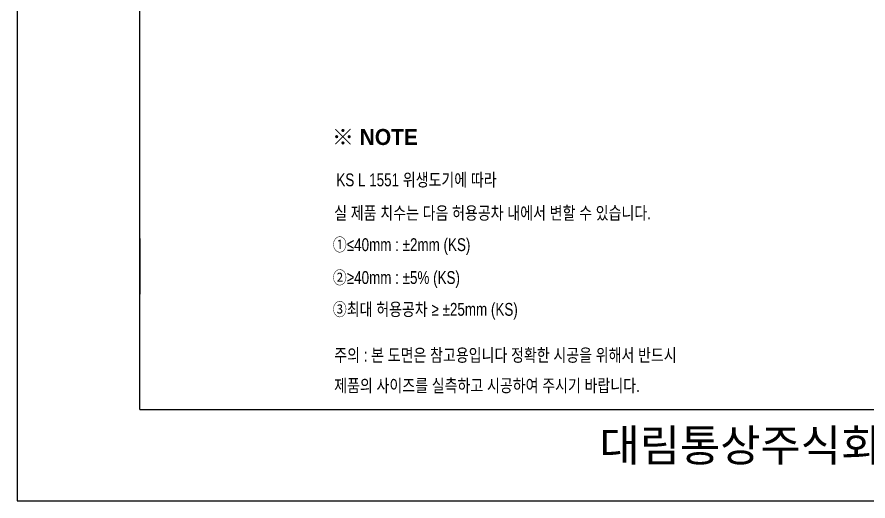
# Model space of a CAD drawing. Extents: x 72016 to 74442, y 58331 to 61762.
# Drawn here: x 72016 to 73344, y 58331 to 59085 of the extents above; entities that cross this region are included whole.
import ezdxf
from ezdxf.lldxf.tags import DXFTag

# ---------------------------------------------------------------- set-up
doc = ezdxf.new("R2010")
doc.units = 0
doc.header["$MEASUREMENT"] = 0
doc.layers.get('0').update_dxf_attribs({"linetype": 'CONTINUOUS'})
for name, color, linetype in [('2', 2, 'CONTINUOUS'), ('Dim', 4, 'CONTINUOUS'), ('LINE', 7, 'CONTINUOUS'), ('YA', 7, 'CONTINUOUS')]:
    doc.layers.add(name, color=color, linetype=linetype)
doc.styles.add('MtXpl_', font='')
doc.styles.add('굴림', font='', dxfattribs={"height": 3.2})
doc.styles.add('스타일1', font='txt.shx', dxfattribs={"bigfont": 'ghs.shx'})
doc.styles.get('MtXpl_').set_extended_font_data('Gulim', bold=True)
doc.styles.get('굴림').set_extended_font_data('Gulim')
tags = doc.linetypes.add('Amconstr', pattern=[9999, 9999, 0]).pattern_tags.tags
tags[6:7] = [DXFTag(74, 4), DXFTag(75, 0), DXFTag(340, '0'), DXFTag(46, 1.0), DXFTag(50, 0.0), DXFTag(44, 0.0), DXFTag(45, 0.0)]
tags[4:5] = [DXFTag(74, 4), DXFTag(75, 0), DXFTag(340, '0'), DXFTag(46, 1.0), DXFTag(50, 0.0), DXFTag(44, 0.0), DXFTag(45, 0.0)]

msp = doc.modelspace()

# ---------------------------------------------------------------- linework, layer by layer
at = {"layer": 'LINE', "linetype": 'Amconstr'}
msp.add_line((73295.3, 58473.8), (73367.3, 58473.8), dxfattribs=at)
at = {"layer": 'YA', "color": 7}
for p, q in [((72207.8, 58473.8), (72207.8, 60571.6)), ((72207.8, 58740.3), (72207.8, 58653.8)), ((72207.8, 58473.8), (73295.3, 58473.8)), ((72279.8, 58473.8), (73295.3, 58473.8))]:
    msp.add_line(p, q, dxfattribs=at)
at = {"layer": 'YA', "color": 0}
msp.add_lwpolyline([(72016.4, 58331.3), (74441.9, 58331.3), (74441.9, 61761.6), (72016.4, 61761.6)], close=True, dxfattribs=at)

# ---------------------------------------------------------------- texts
at = {"color": 3, "style": '굴림', "width": 0.8}
for s, p in [('KS L 1551 위생도기에 따라', (72514.5, 58821.7)), ('실 제품 치수는 다음 허용공차 내에서 변할 수 있습니다.', (72511.1, 58770)), ('①≤40mm : ±2mm (KS)', (72508.9, 58720.7)), ('②≥40mm : ±5%%% (KS)', (72508.9, 58669.4)), ('③최대 허용공차 ≥ ±25mm (KS)', (72508.9, 58619.9))]:
    msp.add_text(s, height=20, dxfattribs=at).set_placement(p)
at = {"color": 1, "style": '굴림', "width": 0.8}
for s, p in [('주의 : 본 도면은 참고용입니다 정확한 시공을 위해서 반드시', (72511.1, 58548.5)), ('제품의 사이즈를 실측하고 시공하여 주시기 바랍니다.', (72511.1, 58501.1))]:
    msp.add_text(s, height=20, dxfattribs=at).set_placement(p)
at = {"layer": '2', "style": 'MtXpl_'}
msp.add_text('※ NOTE', height=25, dxfattribs=at).set_placement((72507.7, 58886))
at = {"layer": 'Dim', "color": 0, "insert": (72797.7, 58443), "char_height": 50, "width": 1090, "attachment_point": 1, "style": '스타일1'}
msp.add_mtext('{\\fGulim|b0|i0|c129|p50;       대림통상주식회사\\P}', dxfattribs=at)

doc.saveas('drawing.dxf')
